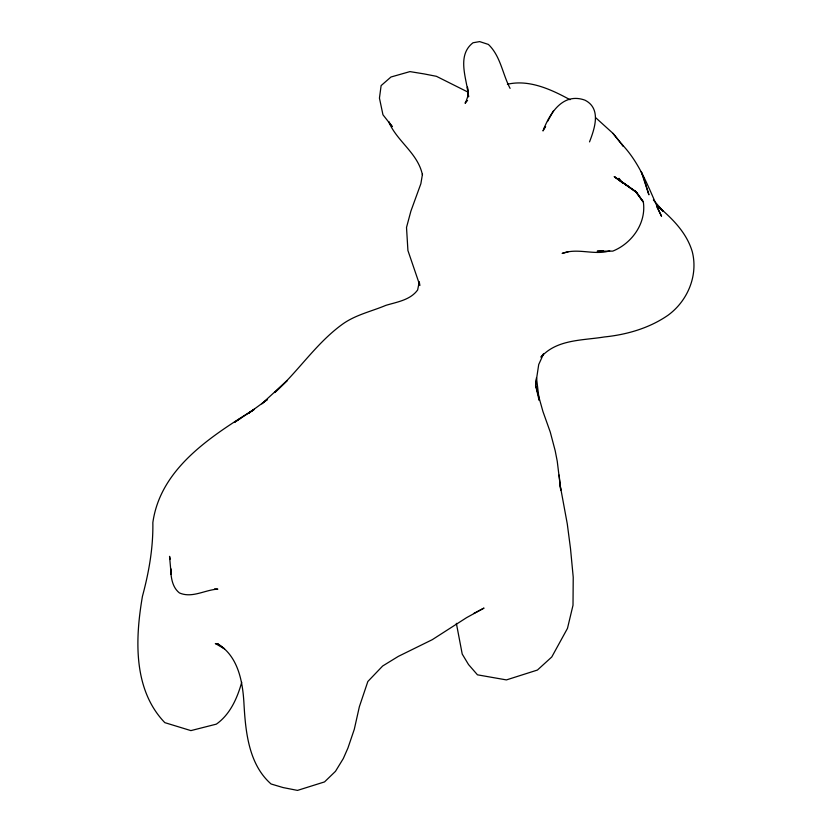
<?xml version="1.0" encoding="UTF-8"?>
<svg xmlns="http://www.w3.org/2000/svg" width="832" height="832" viewBox="0 0 832 832"><rect width="100%" height="100%" fill="white"/><g stroke="black" fill="none" stroke-linecap="round" stroke-linejoin="round"><path stroke-width="1.25" d="M589.524 141.887C594.62 128.669 601.609 108.576 584.979 100.183C563.014 92.123 549.702 113.256 542.984 130.946L545.615 126.578L544.253 128.045M422.479 174.127L420.867 183.716L410.883 211.162L406.515 227.438L407.919 250.515L419.89 285.532M241.717 682.302C237.276 698.131 230.183 714.376 216.351 724.142L190.902 730.61L164.819 722.644C132.902 689.447 135.169 638.622 142.438 596.315C148.938 572.198 153.275 547.664 152.849 522.59C160.462 468.208 211.307 436.155 254.186 409.375L248.165 413.546L267.488 399.433L261.747 403.822L287.227 380.494L274.737 392.579C298.355 371.207 315.962 343.595 341.827 324.678C355.066 314.891 371.02 311.594 385.913 305.344C397.103 301.964 410.301 300.082 417.654 289.952L419.266 281.788L419.682 284.284M465.4 103.334L468.021 95.805L467.407 87.318M553.54 110.698L547.498 121.545M464.994 102.95L467.563 100.526M240.656 418.246L234.458 422.344L254.186 409.375M473.658 613.527L484.016 608.078L466.679 617.594L432.276 639.673L398.299 656.396L382.678 665.985L367.838 681.502L359.362 706.722L354.297 729.29L347.942 748.02L343.314 758.534L335.483 771.326L324.522 781.914L297.492 790.4L283.078 787.561L271.086 783.994C248.778 764.431 245.565 731.973 243.994 704.122C242.809 681.814 238.295 656.094 217.422 643.677L224.536 648.835L215.342 643.531L218.899 644.644M507.406 84.282C528.986 79.154 551.387 89.513 570.003 99.715M568.183 251.805L562.141 253.438C577.741 247.541 594.038 255.601 609.7 250.879M603.366 250.848L597.189 251.222L612.768 251.118C632.081 243.37 646.651 222.799 643.271 201.604L635.284 191.131L614.318 176.675L622.596 182.946L619.018 178.339L619.83 180.658M214.49 588.942L217.828 589.15C205.036 589.742 192.234 598.53 179.421 592.935C172.11 587.163 170.966 577.179 170.622 568.474L171.132 574.278L169.551 556.348L170.206 559.135M467.106 91.676L436.415 76.315L424.164 73.923L409.947 71.604L390.957 77.012L381.118 85.602L379.444 98.114L382.959 114.785L392.205 126.558L388.721 121.763C396.895 141.388 417.893 153.057 422.406 174.782M614.318 176.675L636.99 192.743L643.105 201.843L635.284 191.131L636.99 192.743L621.566 181.667L628.67 186.607M595.754 117.759L613.028 133.411L623.272 146.141L613.028 133.411M658.258 206.679C672.776 218.92 686.847 233.126 692.307 251.836C698.298 275.673 687.586 300.986 668.002 315.266C649.262 328.214 626.829 334.651 604.344 336.96C582.598 340.538 556.722 339.196 540.935 357.178L543.566 353.86L538.71 364.541L535.579 385.247L539.032 400.057M658.403 206.887L663.166 211.245L653.39 199.971M621.598 144.04C641.077 164.174 649.865 191.433 661.544 216.268L656.646 206.492M510.078 88.369C502.486 73.996 500.656 56.202 488.394 44.429L479.669 41.6L473.023 42.765C456.134 55.765 467.064 79.435 468.593 96.845L467.532 87.266M539.178 400.046L536.484 377.676L535.579 385.247L542.932 411.476L550.264 432.078L555.183 450.715L557.242 461.23L560.227 485.711L567.278 523.9L570.513 548.662L573.227 577.231L573.009 605.249L567.476 628.378L551.762 656.989L537.42 670.051L506.428 679.91L477.464 674.825L468.52 664.539L462.218 654.066L456.362 623.324M560.227 485.711L560.716 490.131M559.125 475.072L560.695 489.871M643.49 177.206L641.254 171.694L648.918 194.802L643.49 177.206"/></g></svg>
